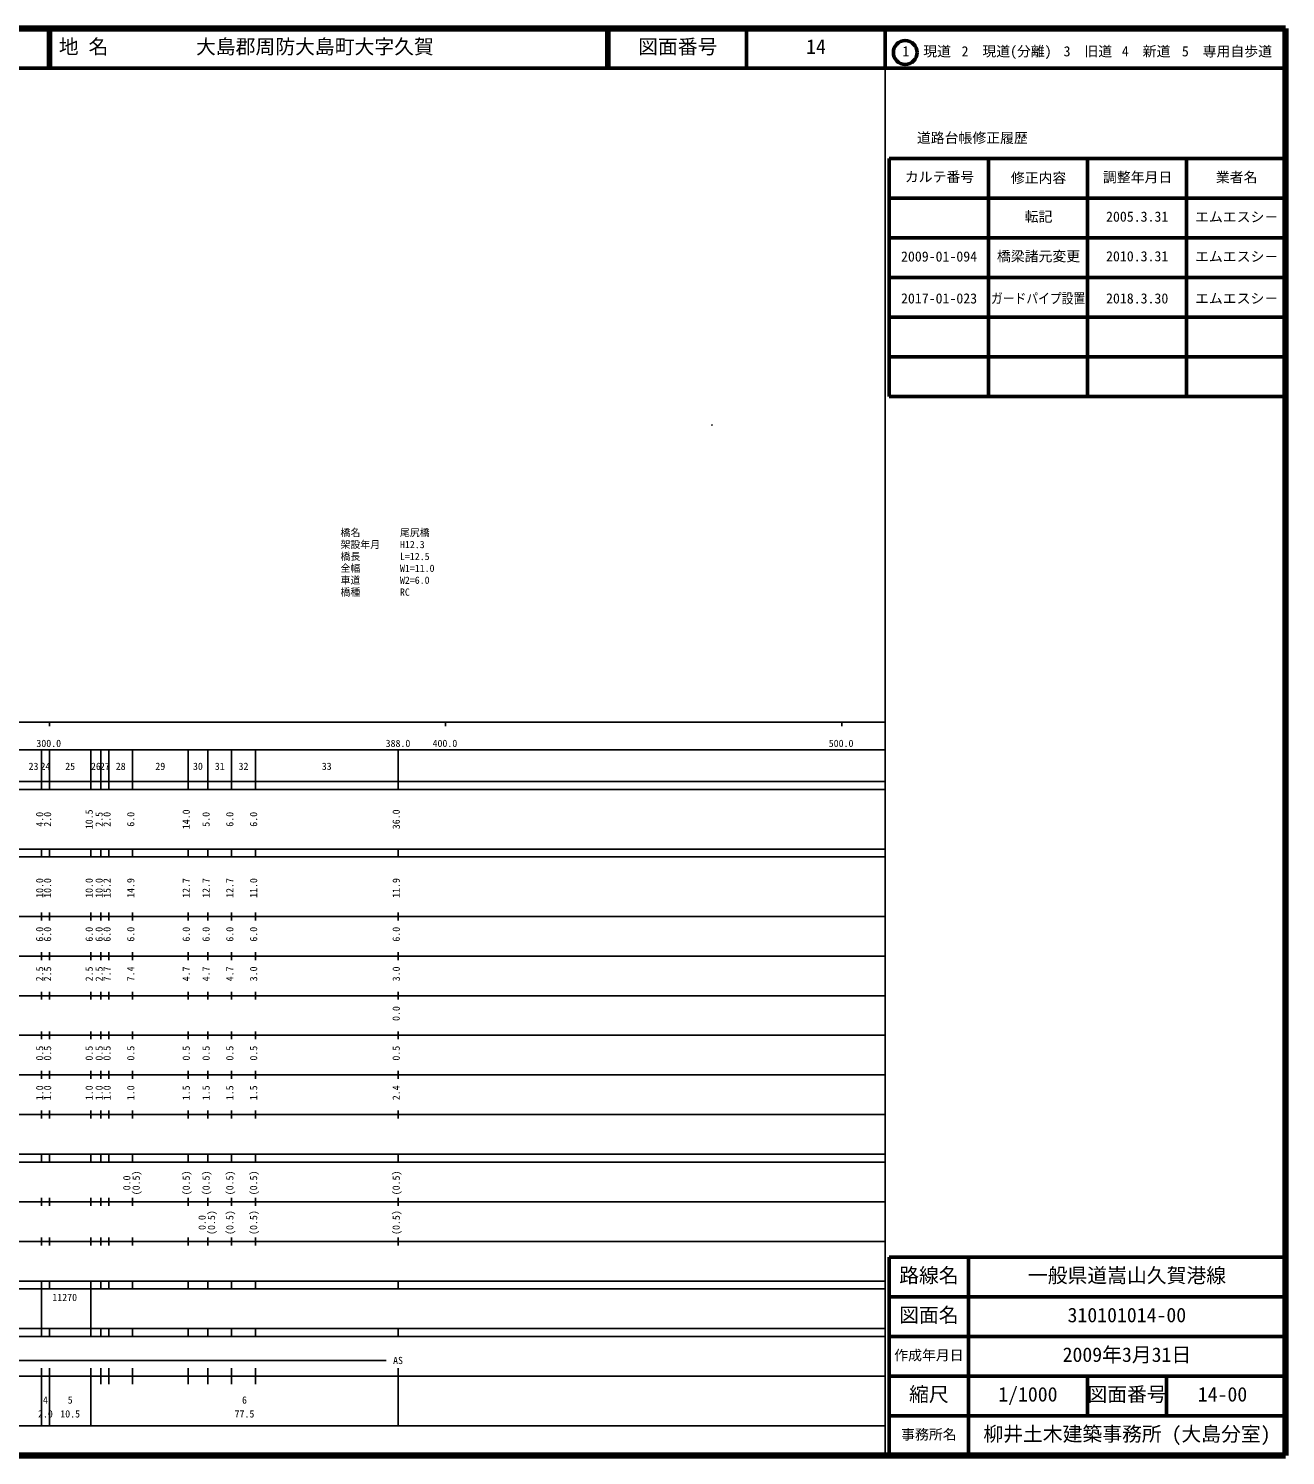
# Model space of a CAD drawing. Units: millimetres on the paper. Extents: x 40 to 680, y 20 to 380.
# Drawn here: x 362.7 to 680, y 20 to 380 of the extents above; entities that cross this region are included whole.
import ezdxf
from ezdxf.enums import TextEntityAlignment as Align

# ---------------------------------------------------------------- set-up
doc = ezdxf.new("R2010")
doc.units = ezdxf.units.MM
for name, color, linetype, lineweight in [('M-OTRS', 6, 'Continuous', 25), ('M-TTL', 2, 'Continuous', 140), ('M-TTL-BAND', 7, 'Continuous', 25), ('M-TTL-FRAM', 2, 'Continuous', 50), ('M-TTL-LINE', 7, 'Continuous', 50)]:
    doc.layers.add(name, color=color, linetype=linetype, lineweight=lineweight)
doc.layers.add('M-STR-HTXT', color=7, linetype='Continuous')
doc.layers.add('M-TTL-TXT', color=7, linetype='Continuous')
doc.styles.add('ＭＳ ゴシック', font='')
doc.styles.get('ＭＳ ゴシック').set_extended_font_data('MS Gothic')

msp = doc.modelspace()

# ---------------------------------------------------------------- linework, layer by layer
at = {"layer": 'M-OTRS'}
for radius in [0.0313, 0.025, 0.0188, 0.0125, 0.0063]:
    msp.add_circle((535.237, 279.955), radius, dxfattribs=at)
at = {"layer": 'M-TTL'}
for p, q in [((680, 380), (40, 380)), ((680, 20), (680, 380)), ((40, 20), (680, 20))]:
    msp.add_line(p, q, dxfattribs=at)
at = {"layer": 'M-TTL-BAND'}
for p, q in [((579, 20), (579, 370)), ((40, 205), (579, 205)), ((368, 205), (368, 204)), ((468, 205), (468, 204)), ((568, 205), (568, 204)), ((68, 198), (579, 198)), ((366, 188), (366, 198)), ((368, 188), (368, 198)), ((378.5, 188), (378.5, 198)), ((381, 188), (381, 198)), ((383, 188), (383, 198)), ((389, 188), (389, 198)), ((403, 188), (403, 198)), ((408, 188), (408, 198)), ((414, 188), (414, 198)), ((420, 188), (420, 198)), ((456, 188), (456, 198)), ((40, 190), (579, 190)), ((40, 188), (579, 188)), ((40, 173), (579, 173)), ((366, 171), (366, 173)), ((368, 171), (368, 173)), ((378.5, 171), (378.5, 173)), ((381, 171), (381, 173)), ((383, 171), (383, 173)), ((389, 171), (389, 173)), ((403, 171), (403, 173)), ((408, 171), (408, 173)), ((414, 171), (414, 173)), ((420, 171), (420, 173)), ((456, 171), (456, 173)), ((40, 171), (579, 171)), ((40, 156), (579, 156)), ((366, 155), (366, 157)), ((368, 155), (368, 157)), ((378.5, 155), (378.5, 157)), ((381, 155), (381, 157)), ((383, 155), (383, 157)), ((389, 155), (389, 157)), ((403, 155), (403, 157)), ((408, 155), (408, 157)), ((414, 155), (414, 157)), ((420, 155), (420, 157)), ((456, 155), (456, 157)), ((46, 146), (579, 146)), ((366, 145), (366, 147)), ((368, 145), (368, 147)), ((378.5, 145), (378.5, 147)), ((381, 145), (381, 147)), ((383, 145), (383, 147)), ((389, 145), (389, 147)), ((403, 145), (403, 147)), ((408, 145), (408, 147)), ((414, 145), (414, 147)), ((420, 145), (420, 147)), ((456, 145), (456, 147)), ((366, 135), (366, 137)), ((368, 135), (368, 137)), ((378.5, 135), (378.5, 137)), ((381, 135), (381, 137)), ((383, 135), (383, 137)), ((389, 135), (389, 137)), ((403, 135), (403, 137)), ((408, 135), (408, 137)), ((414, 135), (414, 137)), ((420, 135), (420, 137)), ((456, 135), (456, 137)), ((52, 136), (579, 136)), ((46, 126), (579, 126)), ((366, 125), (366, 127)), ((368, 125), (368, 127)), ((378.5, 125), (378.5, 127)), ((381, 125), (381, 127)), ((383, 125), (383, 127)), ((389, 125), (389, 127)), ((403, 125), (403, 127)), ((408, 125), (408, 127)), ((414, 125), (414, 127)), ((420, 125), (420, 127)), ((456, 125), (456, 127)), ((52, 116), (579, 116)), ((366, 115), (366, 117)), ((368, 115), (368, 117)), ((378.5, 115), (378.5, 117)), ((381, 115), (381, 117)), ((383, 115), (383, 117)), ((389, 115), (389, 117)), ((403, 115), (403, 117)), ((408, 115), (408, 117)), ((414, 115), (414, 117)), ((420, 115), (420, 117)), ((456, 115), (456, 117)), ((46, 106), (579, 106)), ((366, 105), (366, 107)), ((368, 105), (368, 107)), ((378.5, 105), (378.5, 107)), ((381, 105), (381, 107)), ((383, 105), (383, 107)), ((389, 105), (389, 107)), ((403, 105), (403, 107)), ((408, 105), (408, 107)), ((414, 105), (414, 107)), ((420, 105), (420, 107)), ((456, 105), (456, 107)), ((40, 96), (579, 96)), ((40, 94), (579, 94)), ((366, 94), (366, 96)), ((368, 94), (368, 96)), ((378.5, 94), (378.5, 96)), ((381, 94), (381, 96)), ((383, 94), (383, 96)), ((389, 94), (389, 96)), ((403, 94), (403, 96)), ((408, 94), (408, 96)), ((414, 94), (414, 96)), ((420, 94), (420, 96)), ((456, 94), (456, 96)), ((49, 84), (579, 84)), ((366, 83), (366, 85)), ((368, 83), (368, 85)), ((378.5, 83), (378.5, 85)), ((381, 83), (381, 85)), ((383, 83), (383, 85)), ((389, 83), (389, 85)), ((403, 83), (403, 85)), ((408, 83), (408, 85)), ((414, 83), (414, 85)), ((420, 83), (420, 85)), ((456, 83), (456, 85)), ((40, 74), (579, 74)), ((366, 73), (366, 75)), ((368, 73), (368, 75)), ((378.5, 73), (378.5, 75)), ((381, 73), (381, 75)), ((383, 73), (383, 75)), ((389, 73), (389, 75)), ((403, 73), (403, 75)), ((408, 73), (408, 75)), ((414, 73), (414, 75)), ((420, 73), (420, 75)), ((456, 73), (456, 75)), ((40, 64), (579, 64)), ((40, 62), (579, 62)), ((366, 62), (366, 64)), ((366, 52), (366, 62)), ((368, 62), (368, 64)), ((378.5, 62), (378.5, 64)), ((378.5, 52), (378.5, 62)), ((381, 62), (381, 64)), ((383, 62), (383, 64)), ((389, 62), (389, 64)), ((403, 62), (403, 64)), ((408, 62), (408, 64)), ((414, 62), (414, 64)), ((420, 62), (420, 64)), ((456, 62), (456, 64)), ((40, 52), (579, 52)), ((366, 50), (366, 52)), ((368, 50), (368, 52)), ((378.5, 50), (378.5, 52)), ((381, 50), (381, 52)), ((383, 50), (383, 52)), ((389, 50), (389, 52)), ((403, 50), (403, 52)), ((408, 50), (408, 52)), ((414, 50), (414, 52)), ((420, 50), (420, 52)), ((456, 50), (456, 52)), ((40, 50), (579, 50)), ((71, 44), (453, 44)), ((40, 40), (579, 40)), ((366, 27.5), (366, 42)), ((368, 27.5), (368, 42)), ((378.5, 27.5), (378.5, 42)), ((381, 38), (381, 42)), ((383, 38), (383, 42)), ((389, 38), (389, 42)), ((403, 38), (403, 42)), ((408, 38), (408, 42)), ((414, 38), (414, 42)), ((420, 38), (420, 42)), ((456, 27.5), (456, 42)), ((68, 27.5), (579, 27.5))]:
    msp.add_line(p, q, dxfattribs=at)
at = {"layer": 'M-TTL-FRAM'}
for p, q in [((580, 347.197), (580, 287.197)), ((580, 347.197), (680, 347.197)), ((580, 287.197), (680, 287.197)), ((680, 70), (580, 70)), ((580, 70), (580, 20))]:
    msp.add_line(p, q, dxfattribs=at)
at = {"layer": 'M-TTL-LINE'}
for p, q in [((367.75, 380), (367.75, 370)), ((368.25, 380), (368.25, 370)), ((508.747, 380), (508.747, 370)), ((509.247, 380), (509.247, 370)), ((543.996, 380), (543.996, 370)), ((579, 380), (579, 370)), ((40, 370), (680, 370)), ((605, 347.197), (605, 287.197)), ((630, 347.197), (630, 287.197)), ((655, 347.197), (655, 287.197)), ((580, 337.197), (680, 337.197)), ((580, 327.197), (680, 327.197)), ((580, 317.197), (680, 317.197)), ((580, 307.197), (680, 307.197)), ((580, 297.197), (680, 297.197)), ((600, 70), (600, 20)), ((680, 60), (580, 60)), ((680, 50), (580, 50)), ((680, 40), (580, 40)), ((630, 40), (630, 30)), ((650, 40), (650, 30)), ((680, 30), (580, 30))]:
    msp.add_line(p, q, dxfattribs=at)
msp.add_circle((584.031, 373.958), 3, dxfattribs=at)

# ---------------------------------------------------------------- texts
at = {"layer": 'M-STR-HTXT', "style": 'ＭＳ ゴシック'}
for s, p in [('橋名\u3000\u3000\u3000\u3000尾尻橋', (441.484, 251.354)), ('架設年月\u3000\u3000H12.3', (441.484, 248.354)), ('橋長\u3000\u3000\u3000\u3000L=12.5', (441.484, 245.354)), ('全幅\u3000\u3000\u3000\u3000W1=11.0', (441.484, 242.354)), ('車道\u3000\u3000\u3000\u3000W2=6.0', (441.484, 239.354)), ('橋種\u3000\u3000\u3000\u3000RC', (441.484, 236.354))]:
    msp.add_text(s, height=1.833, dxfattribs=at).set_placement(p, align=Align.BOTTOM_LEFT)
at = {"layer": 'M-TTL-BAND', "style": 'ＭＳ ゴシック'}
for s, p in [('300.0', (364.719, 198.195)), ('388.0', (452.875, 198.195)), ('400.0', (464.719, 198.195)), ('500.0', (564.719, 198.195)), ('23', (362.75, 192.405)), ('24', (365.75, 192.405)), ('25', (372, 192.405)), ('26', (378.5, 192.405)), ('27', (380.75, 192.405)), ('28', (384.75, 192.405)), ('29', (394.75, 192.405)), ('30', (404.25, 192.405)), ('31', (409.75, 192.405)), ('32', (415.75, 192.405)), ('33', (436.75, 192.405)), ('11270', (368.75, 58.405)), ('AS', (454.75, 42.5)), ('4', (366.375, 32.523)), ('5', (372.625, 32.523)), ('6', (416.625, 32.523)), ('2.0', (365.125, 29.033)), ('10.5', (370.75, 29.033)), ('77.5', (414.75, 29.033))]:
    msp.add_text(s, height=1.833, dxfattribs=at).set_placement(p, align=Align.BOTTOM_LEFT)
for s, p in [('4.0', (367, 178.625)), ('2.0', (369, 178.625)), ('10.5', (379.5, 178)), ('2.5', (382, 178.625)), ('2.0', (384, 178.625)), ('6.0', (390, 178.625)), ('14.0', (404, 178)), ('5.0', (409, 178.625)), ('6.0', (415, 178.625)), ('6.0', (421, 178.625)), ('36.0', (457, 178)), ('10.0', (367, 160.674)), ('10.0', (369, 160.674)), ('10.0', (379.5, 160.674)), ('10.0', (382, 160.674)), ('15.2', (384, 160.674)), ('14.9', (390, 160.674)), ('12.7', (404, 160.674)), ('12.7', (409, 160.674)), ('12.7', (415, 160.674)), ('11.0', (421, 160.674)), ('11.9', (457, 160.674)), ('6.0', (367, 149.625)), ('6.0', (369, 149.625)), ('6.0', (379.5, 149.625)), ('6.0', (382, 149.625)), ('6.0', (384, 149.625)), ('6.0', (390, 149.625)), ('6.0', (404, 149.625)), ('6.0', (409, 149.625)), ('6.0', (415, 149.625)), ('6.0', (421, 149.625)), ('6.0', (457, 149.625)), ('2.5', (367, 139.625)), ('2.5', (369, 139.625)), ('2.5', (379.5, 139.625)), ('2.5', (382, 139.625)), ('7.7', (384, 139.625)), ('7.4', (390, 139.625)), ('4.7', (404, 139.625)), ('4.7', (409, 139.625)), ('4.7', (415, 139.625)), ('3.0', (421, 139.625)), ('3.0', (457, 139.625)), ('0.0', (457, 129.625)), ('0.5', (367, 119.625)), ('0.5', (369, 119.625)), ('0.5', (379.5, 119.625)), ('0.5', (382, 119.625)), ('0.5', (384, 119.625)), ('0.5', (390, 119.625)), ('0.5', (404, 119.625)), ('0.5', (409, 119.625)), ('0.5', (415, 119.625)), ('0.5', (421, 119.625)), ('0.5', (457, 119.625)), ('1.0', (367, 109.625)), ('1.0', (369, 109.625)), ('1.0', (379.5, 109.625)), ('1.0', (382, 109.625)), ('1.0', (384, 109.625)), ('1.0', (390, 109.625)), ('1.5', (404, 109.625)), ('1.5', (409, 109.625)), ('1.5', (415, 109.625)), ('1.5', (421, 109.625)), ('2.4', (457, 109.625)), ('0.0', (389, 86.889)), ('(0.5)', (391.37, 85.639)), ('(0.5)', (404, 85.639)), ('(0.5)', (409, 85.639)), ('(0.5)', (415, 85.639)), ('(0.5)', (421, 85.639)), ('(0.5)', (457, 85.639)), ('0.0', (408, 76.889)), ('(0.5)', (410.37, 75.639)), ('(0.5)', (415, 75.639)), ('(0.5)', (421, 75.639)), ('(0.5)', (457, 75.639))]:
    msp.add_text(s, height=1.833, rotation=90, dxfattribs=at).set_placement(p, align=Align.BOTTOM_LEFT)
at = {"layer": 'M-TTL-TXT', "style": 'ＭＳ ゴシック'}
for s, height, p in [('地 名', 3.666, (370.38, 372.5)), ('大島郡周防大島町大字久賀', 3.666, (405.024, 372.5)), ('図面番号', 3.666, (516.621, 372.5)), ('14', 3.666, (558.996, 372.5)), ('1\u3000現道', 2.566, (583.323, 372.208)), ('2\u3000現道(分離)', 2.566, (598.244, 372.208)), ('3\u3000旧道', 2.566, (623.996, 372.208)), ('4\u3000新道', 2.566, (638.699, 372.208)), ('5\u3000専用自歩道', 2.566, (653.853, 372.208)), ('道路台帳修正履歴', 2.566, (586.968, 350.363)), ('カルテ番号', 2.566, (583.925, 340.527)), ('修正内容', 2.566, (610.675, 340.273)), ('調整年月日', 2.566, (633.925, 340.447)), ('業者名', 2.566, (662.425, 340.447)), ('転記', 2.566, (614.175, 330.495)), ('2005.3.31', 2.566, (634.712, 330.495)), ('エムエスシ－', 2.566, (657.175, 330.439)), ('橋梁諸元変更', 2.566, (607.175, 320.495)), ('2009-01-094', 2.566, (582.962, 320.439)), ('2010.3.31', 2.566, (634.712, 320.495)), ('エムエスシ－', 2.566, (657.175, 320.439)), ('エムエスシ－', 2.566, (657.175, 309.863)), ('2017-01-023', 2.566, (582.962, 309.863)), ('2018.3.30', 2.566, (634.712, 309.863)), ('路線名', 3.666, (582.5, 62.5)), ('路線名', 3.666, (582.5, 62.5)), ('一般県道嵩山久賀港線', 3.666, (615, 62.5)), ('図面名', 3.666, (582.5, 52.5)), ('図面名', 3.666, (582.5, 52.5)), ('310101014-00', 3.666, (625, 52.5)), ('作成年月日', 2.566, (581.25, 43.25)), ('作成年月日', 2.566, (581.25, 43.25)), ('2009年3月31日', 3.666, (623.75, 42.5)), ('縮尺', 3.666, (585, 32.5)), ('縮尺', 3.666, (585, 32.5)), ('1/1000', 3.666, (607.5, 32.5)), ('図面番号', 3.666, (630, 32.5)), ('図面番号', 3.666, (630, 32.5)), ('14-00', 3.666, (657.875, 32.5)), ('事務所名', 2.566, (583, 23.25)), ('事務所名', 2.566, (583, 23.25)), ('柳井土木建築事務所 (大島分室)', 3.666, (603.75, 22.5))]:
    msp.add_text(s, height=height, dxfattribs=at).set_placement(p, align=Align.BOTTOM_LEFT)
at = {"layer": 'M-TTL-TXT', "style": 'ＭＳ ゴシック', "width": 0.85}
msp.add_text('ガードパイプ設置', height=2.566, dxfattribs=at).set_placement((605.65, 309.863), align=Align.BOTTOM_LEFT)

doc.saveas('drawing.dxf')
